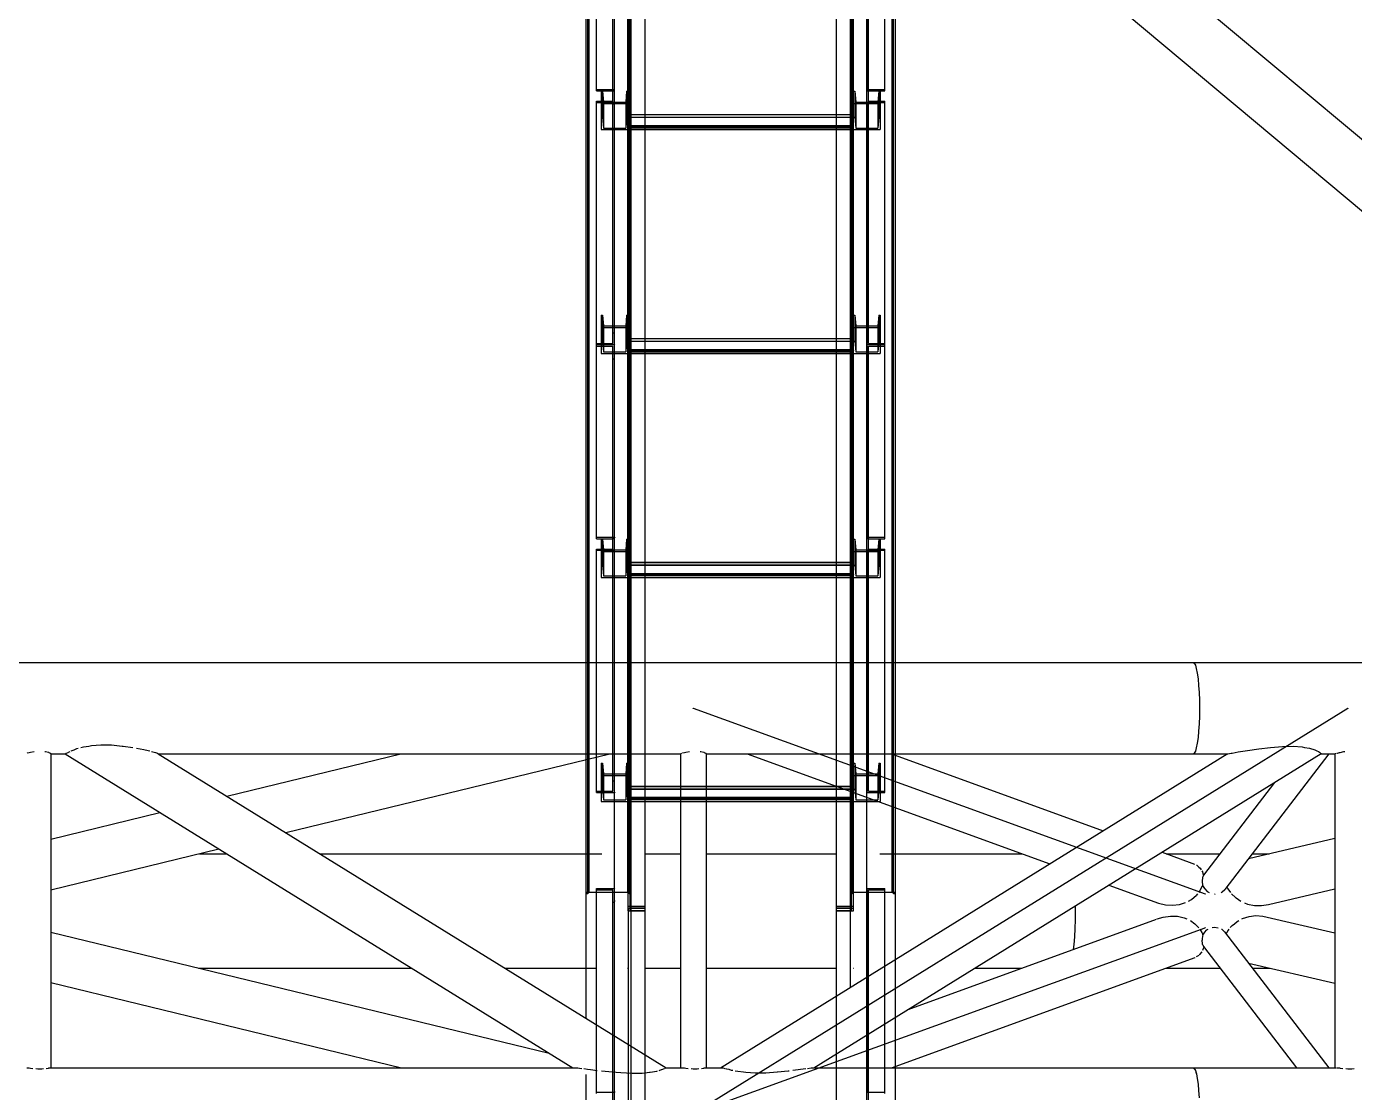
# Model space of a CAD drawing. Header units: millimetres. Extents: x 150209.93 to 150215.05, y 136675.65 to 136679.93.
# Drawn here: x 150213.7881 to 150213.906, y 136678.4347 to 136678.5295 of the extents above; entities that cross this region are included whole.
import ezdxf

# ---------------------------------------------------------------- set-up
doc = ezdxf.new("R2010")
doc.units = ezdxf.units.MM
doc.header["$LTSCALE"] = 0.25
for name, pattern in [('CENTER', [50.8, 31.75, -6.35, 6.35, -6.35]), ('XKITLINE00', [0]), ('XKITLINE02', [4, 2, -2]), ('XKITLINE03', [6, 3, -1, 1, -1])]:
    doc.linetypes.add(name, pattern=pattern)

# ---------------------------------------------------------------- blocks, each defined once
blk = doc.blocks.new('çatıı')
at = {"color": 1, "linetype": 'XKITLINE03'}
for p, q in [((24559, 14104.66), (24559, 15770.92)), ((24670.99, 14104.66), (24670.99, 15770.92)), ((24564.99, 15740.27), (24564.99, 14100.27)), ((24665, 14100.27), (24665, 15740.27)), ((24559, 14465.13), (24559, 14550.75)), ((24670.98, 14550.75), (24670.98, 14465.13)), ((24559, 14351.82), (24559, 14459.35)), ((24564.99, 14447.31), (24564.99, 14458.87)), ((24664.97, 14458.87), (24664.97, 14447.31)), ((24670.98, 14459.35), (24670.98, 14351.82)), ((24564.99, 14448.55), (24664.97, 14448.55)), ((24564.99, 14347.84), (24564.99, 14359.4)), ((24664.97, 14359.4), (24664.97, 14347.84)), ((24559, 14266.2), (24559, 14351.82)), ((24670.98, 14351.82), (24670.98, 14266.2)), ((24564.99, 14349.08), (24664.97, 14349.08)), ((24559, 14152.89), (24559, 14260.42)), ((24564.99, 14248.38), (24564.99, 14259.94)), ((24664.97, 14259.94), (24664.97, 14248.38)), ((24670.98, 14260.42), (24670.98, 14152.89)), ((24564.99, 14249.62), (24664.97, 14249.62)), ((24564.99, 14148.91), (24564.99, 14160.47)), ((24664.97, 14160.47), (24664.97, 14148.91)), ((24564.99, 14150.15), (24664.97, 14150.15)), ((24559, 12460.22), (24559, 14136.58)), ((24670.99, 12460.22), (24670.99, 14136.58)), ((24559, 14019.79), (24559, 14110.24)), ((24670.98, 14110.24), (24670.98, 14019.79)), ((24564.99, 14100.27), (24565, 12460.27)), ((24665, 12460.27), (24665, 14100.27))]:
    blk.add_line(p, q, dxfattribs=at)
at = {"color": 116, "linetype": 'XKITLINE02', "true_color": 0x136734}
for p, q in [((24547.15, 14108.01), (24547.15, 15752.41)), ((24547.68, 14108.55), (24547.68, 15753.25)), ((24564.91, 14108.55), (24564.92, 15753.25)), ((24565.45, 14108.01), (24565.45, 15752.41)), ((24664.54, 14108.01), (24664.54, 15752.41)), ((24665.07, 14108.55), (24665.07, 15753.25)), ((24682.31, 14108.55), (24682.31, 15753.25)), ((24682.84, 14108.01), (24682.84, 15752.41)), ((24564.99, 14100.27), (24564.99, 15742.34)), ((24565.85, 14100.42), (24565.85, 15742.2)), ((24657.5, 14102.25), (24657.5, 15742.25)), ((24664.15, 14100.42), (24664.15, 15742.2)), ((24665, 14100.27), (24665, 15742.34)), ((24663.69, 14153.32), (24663.69, 15706.31)), ((24546.3, 14167.42), (24546.3, 15692.58)), ((24572.5, 14102.34), (24572.5, 15676.38)), ((24564.99, 15669.24), (24564.99, 14100.27)), ((24565.85, 15668.71), (24565.85, 14100.42)), ((24551, 14464.5), (24551, 14550.75)), ((24558.2, 14458.78), (24558.2, 14550.12)), ((24559, 14458.78), (24559, 14550.75)), ((24670.98, 14458.78), (24670.98, 14550.75)), ((24671.78, 14458.78), (24671.78, 14550.12)), ((24678.98, 14464.5), (24678.98, 14550.75)), ((24551, 14465.13), (24559, 14465.13)), ((24551, 14464.5), (24558.2, 14464.5)), ((24552.99, 14464.34), (24552.99, 14452.78)), ((24552.99, 14464.34), (24553.67, 14464.34)), ((24552.99, 14464.34), (24552.99, 14458.87)), ((24553.67, 14464.34), (24553.67, 14452.78)), ((24553.67, 14464.34), (24554.06, 14459.57)), ((24558.2, 14352.34), (24558.2, 14464.56)), ((24558.2, 14464.56), (24559, 14464.56)), ((24559, 14351.82), (24559, 14464.56)), ((24564.31, 14464.34), (24563.93, 14459.57)), ((24564.31, 14464.34), (24564.31, 14452.78)), ((24564.31, 14464.34), (24564.99, 14464.34)), ((24564.99, 14464.34), (24564.99, 14452.78)), ((24564.99, 14464.34), (24564.99, 14458.87)), ((24664.97, 14464.34), (24664.97, 14458.87)), ((24664.97, 14464.34), (24665.65, 14464.34)), ((24664.97, 14464.34), (24664.97, 14452.78)), ((24665.65, 14464.34), (24666.04, 14459.57)), ((24665.65, 14464.34), (24665.65, 14452.78)), ((24670.98, 14465.13), (24678.98, 14465.13)), ((24670.98, 14351.82), (24670.98, 14464.56)), ((24670.98, 14464.56), (24671.78, 14464.56)), ((24671.78, 14352.34), (24671.78, 14464.56)), ((24671.78, 14464.5), (24678.98, 14464.5)), ((24676.29, 14464.34), (24675.91, 14459.57)), ((24676.29, 14464.34), (24676.97, 14464.34)), ((24676.29, 14464.34), (24676.29, 14452.78)), ((24676.97, 14464.34), (24676.97, 14458.87)), ((24676.97, 14464.34), (24676.97, 14452.78)), ((24551, 14351.82), (24551, 14459.87)), ((24551, 14459.87), (24558.2, 14459.87)), ((24551, 14459.35), (24559, 14459.35)), ((24552.99, 14458.87), (24552.99, 14447.31)), ((24552.99, 14458.87), (24564.99, 14458.87)), ((24554.06, 14459.57), (24554.06, 14448.01)), ((24554.06, 14459.57), (24563.93, 14459.57)), ((24558.2, 14458.78), (24559, 14458.78)), ((24563.93, 14459.57), (24563.93, 14448.01)), ((24564.99, 14458.87), (24564.99, 14447.31)), ((24664.97, 14458.87), (24676.97, 14458.87)), ((24664.97, 14458.87), (24664.97, 14447.31)), ((24666.04, 14459.57), (24675.91, 14459.57)), ((24666.04, 14459.57), (24666.04, 14448.01)), ((24670.98, 14459.35), (24678.98, 14459.35)), ((24670.98, 14458.78), (24671.78, 14458.78)), ((24671.78, 14459.87), (24678.98, 14459.87)), ((24675.91, 14459.57), (24675.91, 14448.01)), ((24676.97, 14458.87), (24676.97, 14447.31)), ((24678.98, 14351.82), (24678.98, 14459.87)), ((24552.99, 14452.78), (24553.67, 14452.78)), ((24552.99, 14452.78), (24552.99, 14447.31)), ((24553.67, 14452.78), (24554.06, 14448.01)), ((24564.31, 14452.78), (24563.93, 14448.01)), ((24564.31, 14452.78), (24564.99, 14452.78)), ((24564.99, 14447.31), (24564.99, 14454.02)), ((24564.99, 14454.02), (24572.5, 14454.02)), ((24564.99, 14453.95), (24664.97, 14453.95)), ((24564.99, 14452.85), (24664.97, 14452.85)), ((24564.99, 14452.78), (24564.99, 14447.31)), ((24564.99, 14452.78), (24664.97, 14452.78)), ((24657.5, 14454.02), (24664.97, 14454.02)), ((24664.97, 14447.31), (24664.97, 14454.02)), ((24664.97, 14452.78), (24664.97, 14447.31)), ((24664.97, 14452.78), (24665.65, 14452.78)), ((24665.65, 14452.78), (24666.04, 14448.01)), ((24676.29, 14452.78), (24675.91, 14448.01)), ((24676.29, 14452.78), (24676.97, 14452.78)), ((24676.97, 14452.78), (24676.97, 14447.31)), ((24552.99, 14447.31), (24564.99, 14447.31)), ((24554.06, 14448.01), (24563.93, 14448.01)), ((24564.99, 14449.14), (24664.97, 14449.14)), ((24564.99, 14448.55), (24572.5, 14448.55)), ((24564.99, 14448.12), (24664.97, 14448.12)), ((24564.99, 14447.31), (24572.5, 14447.31)), ((24657.5, 14448.55), (24664.97, 14448.55)), ((24657.5, 14447.31), (24664.97, 14447.31)), ((24664.97, 14447.31), (24676.97, 14447.31)), ((24666.04, 14448.01), (24675.91, 14448.01)), ((24552.99, 14364.87), (24552.99, 14353.32)), ((24552.99, 14364.87), (24553.67, 14364.87)), ((24552.99, 14364.87), (24552.99, 14359.4)), ((24553.67, 14364.87), (24553.67, 14353.32)), ((24553.67, 14364.87), (24554.06, 14360.1)), ((24564.31, 14364.87), (24563.93, 14360.1)), ((24564.31, 14364.87), (24564.31, 14353.32)), ((24564.31, 14364.87), (24564.99, 14364.87)), ((24564.99, 14364.87), (24564.99, 14353.32)), ((24564.99, 14364.87), (24564.99, 14359.4)), ((24664.97, 14364.87), (24664.97, 14359.4)), ((24664.97, 14364.87), (24665.65, 14364.87)), ((24664.97, 14364.87), (24664.97, 14353.32)), ((24665.65, 14364.87), (24666.04, 14360.1)), ((24665.65, 14364.87), (24665.65, 14353.32)), ((24676.29, 14364.87), (24675.91, 14360.1)), ((24676.29, 14364.87), (24676.97, 14364.87)), ((24676.29, 14364.87), (24676.29, 14353.32)), ((24676.97, 14364.87), (24676.97, 14359.4)), ((24676.97, 14364.87), (24676.97, 14353.32)), ((24552.99, 14359.4), (24552.99, 14347.84)), ((24552.99, 14359.4), (24564.99, 14359.4)), ((24554.06, 14360.1), (24554.06, 14348.54)), ((24554.06, 14360.1), (24563.93, 14360.1)), ((24558.2, 14357.02), (24559, 14357.02)), ((24563.93, 14360.1), (24563.93, 14348.54)), ((24564.99, 14359.4), (24564.99, 14347.84)), ((24664.97, 14359.4), (24676.97, 14359.4)), ((24664.97, 14359.4), (24664.97, 14347.84)), ((24666.04, 14360.1), (24675.91, 14360.1)), ((24666.04, 14360.1), (24666.04, 14348.54)), ((24670.98, 14357.02), (24671.78, 14357.02)), ((24675.91, 14360.1), (24675.91, 14348.54)), ((24676.97, 14359.4), (24676.97, 14347.84)), ((24551, 14352.34), (24558.2, 14352.34)), ((24551, 14265.57), (24551, 14351.82)), ((24551, 14351.82), (24559, 14351.82)), ((24551, 14351.82), (24559, 14351.82)), ((24551, 14351.18), (24558.2, 14351.18)), ((24552.99, 14353.32), (24553.67, 14353.32)), ((24552.99, 14353.32), (24552.99, 14347.84)), ((24553.67, 14353.32), (24554.06, 14348.54)), ((24558.2, 14259.84), (24558.2, 14351.18)), ((24559, 14259.84), (24559, 14351.82)), ((24564.31, 14353.32), (24563.93, 14348.54)), ((24564.31, 14353.32), (24564.99, 14353.32)), ((24564.99, 14347.84), (24564.99, 14354.55)), ((24564.99, 14354.55), (24572.5, 14354.55)), ((24564.99, 14354.48), (24664.97, 14354.48)), ((24564.99, 14353.39), (24664.97, 14353.39)), ((24564.99, 14353.32), (24564.99, 14347.84)), ((24564.99, 14353.32), (24664.97, 14353.32)), ((24657.5, 14354.55), (24664.97, 14354.55)), ((24664.97, 14347.84), (24664.97, 14354.55)), ((24664.97, 14353.32), (24664.97, 14347.84)), ((24664.97, 14353.32), (24665.65, 14353.32)), ((24665.65, 14353.32), (24666.04, 14348.54)), ((24670.98, 14259.84), (24670.98, 14351.82)), ((24670.98, 14351.82), (24678.98, 14351.82)), ((24670.98, 14351.82), (24678.98, 14351.82)), ((24671.78, 14352.34), (24678.98, 14352.34)), ((24671.78, 14259.84), (24671.78, 14351.18)), ((24671.78, 14351.18), (24678.98, 14351.18)), ((24676.29, 14353.32), (24675.91, 14348.54)), ((24676.29, 14353.32), (24676.97, 14353.32)), ((24676.97, 14353.32), (24676.97, 14347.84)), ((24678.98, 14265.57), (24678.98, 14351.82)), ((24552.99, 14347.84), (24564.99, 14347.84)), ((24554.06, 14348.54), (24563.93, 14348.54)), ((24558.2, 14345.46), (24559, 14345.46)), ((24564.99, 14349.67), (24664.97, 14349.67)), ((24564.99, 14349.08), (24572.5, 14349.08)), ((24564.99, 14348.65), (24664.97, 14348.65)), ((24564.99, 14347.84), (24572.5, 14347.84)), ((24657.5, 14349.08), (24664.97, 14349.08)), ((24657.5, 14347.84), (24664.97, 14347.84)), ((24664.97, 14347.84), (24676.97, 14347.84)), ((24666.04, 14348.54), (24675.91, 14348.54)), ((24670.98, 14345.46), (24671.78, 14345.46)), ((24551, 14266.2), (24559, 14266.2)), ((24551, 14265.57), (24558.2, 14265.57)), ((24552.99, 14265.41), (24552.99, 14253.85)), ((24552.99, 14265.41), (24553.67, 14265.41)), ((24552.99, 14265.41), (24552.99, 14259.94)), ((24553.67, 14265.41), (24553.67, 14253.85)), ((24553.67, 14265.41), (24554.06, 14260.63)), ((24558.2, 14153.41), (24558.2, 14265.63)), ((24558.2, 14265.63), (24559, 14265.63)), ((24559, 14152.89), (24559, 14265.63)), ((24564.31, 14265.41), (24563.93, 14260.63)), ((24564.31, 14265.41), (24564.31, 14253.85)), ((24564.31, 14265.41), (24564.99, 14265.41)), ((24564.99, 14265.41), (24564.99, 14253.85)), ((24564.99, 14265.41), (24564.99, 14259.94)), ((24664.97, 14265.41), (24664.97, 14259.94)), ((24664.97, 14265.41), (24665.65, 14265.41)), ((24664.97, 14265.41), (24664.97, 14253.85)), ((24665.65, 14265.41), (24666.04, 14260.63)), ((24665.65, 14265.41), (24665.65, 14253.85)), ((24670.98, 14266.2), (24678.98, 14266.2)), ((24670.98, 14186.75), (24670.98, 14265.63)), ((24670.98, 14265.63), (24671.78, 14265.63)), ((24671.78, 14208.24), (24671.78, 14265.63)), ((24671.78, 14265.57), (24678.98, 14265.57)), ((24676.29, 14265.41), (24675.91, 14260.63)), ((24676.29, 14265.41), (24676.97, 14265.41)), ((24676.29, 14265.41), (24676.29, 14253.85)), ((24676.97, 14265.41), (24676.97, 14259.94)), ((24676.97, 14265.41), (24676.97, 14253.85)), ((24551, 14152.89), (24551, 14260.94)), ((24551, 14260.94), (24558.2, 14260.94)), ((24551, 14260.42), (24559, 14260.42)), ((24552.99, 14259.94), (24552.99, 14248.38)), ((24552.99, 14259.94), (24564.99, 14259.94)), ((24554.06, 14260.63), (24554.06, 14249.08)), ((24554.06, 14260.63), (24563.93, 14260.63)), ((24558.2, 14259.84), (24559, 14259.84)), ((24563.93, 14260.63), (24563.93, 14249.08)), ((24564.99, 14259.94), (24564.99, 14248.38)), ((24664.97, 14259.94), (24676.97, 14259.94)), ((24664.97, 14259.94), (24664.97, 14248.38)), ((24666.04, 14260.63), (24675.91, 14260.63)), ((24666.04, 14260.63), (24666.04, 14249.08)), ((24670.98, 14260.42), (24678.98, 14260.42)), ((24670.98, 14259.84), (24671.78, 14259.84)), ((24671.78, 14260.94), (24678.98, 14260.94)), ((24675.91, 14260.63), (24675.91, 14249.08)), ((24676.97, 14259.94), (24676.97, 14248.38)), ((24678.98, 14208.24), (24678.98, 14260.94)), ((24552.99, 14253.85), (24553.67, 14253.85)), ((24552.99, 14253.85), (24552.99, 14248.38)), ((24553.67, 14253.85), (24554.06, 14249.08)), ((24564.31, 14253.85), (24563.93, 14249.08)), ((24564.31, 14253.85), (24564.99, 14253.85)), ((24564.99, 14248.38), (24564.99, 14255.09)), ((24564.99, 14255.09), (24572.5, 14255.09)), ((24564.99, 14255.02), (24664.97, 14255.02)), ((24564.99, 14253.92), (24664.97, 14253.92)), ((24564.99, 14253.85), (24564.99, 14248.38)), ((24564.99, 14253.85), (24664.97, 14253.85)), ((24657.5, 14255.09), (24664.97, 14255.09)), ((24664.97, 14248.38), (24664.97, 14255.09)), ((24664.97, 14253.85), (24664.97, 14248.38)), ((24664.97, 14253.85), (24665.65, 14253.85)), ((24665.65, 14253.85), (24666.04, 14249.08)), ((24676.29, 14253.85), (24675.91, 14249.08)), ((24676.29, 14253.85), (24676.97, 14253.85)), ((24676.97, 14253.85), (24676.97, 14248.38)), ((24552.99, 14248.38), (24564.99, 14248.38)), ((24554.06, 14249.08), (24563.93, 14249.08)), ((24564.99, 14250.2), (24664.97, 14250.2)), ((24564.99, 14249.62), (24572.5, 14249.62)), ((24564.99, 14249.18), (24664.97, 14249.18)), ((24564.99, 14248.38), (24572.5, 14248.38)), ((24657.5, 14249.62), (24664.97, 14249.62)), ((24657.5, 14248.38), (24664.97, 14248.38)), ((24664.97, 14248.38), (24676.97, 14248.38)), ((24666.04, 14249.08), (24675.91, 14249.08)), ((24546.3, 14167.42), (24546.3, 14210.57)), ((24566.3, 14169.97), (24566.3, 14210.57)), ((24572.5, 14169.97), (24572.5, 14210.57)), ((24657.5, 14155.57), (24657.5, 14210.57)), ((24663.69, 14153.32), (24663.69, 14210.57)), ((24683.69, 14169.97), (24683.69, 14210.57)), ((24670.98, 14152.89), (24670.98, 14208.24)), ((24671.78, 14153.41), (24671.78, 14208.24)), ((24678.98, 14152.89), (24678.98, 14208.24)), ((24683.69, 14146.06), (24683.69, 14169.33)), ((24552.99, 14165.94), (24552.99, 14154.38)), ((24552.99, 14165.94), (24553.67, 14165.94)), ((24552.99, 14165.94), (24552.99, 14160.47)), ((24553.67, 14165.94), (24553.67, 14154.38)), ((24553.67, 14165.94), (24554.06, 14161.17)), ((24564.31, 14165.94), (24563.93, 14161.17)), ((24564.31, 14165.94), (24564.31, 14154.38)), ((24564.31, 14165.94), (24564.99, 14165.94)), ((24564.99, 14154.38), (24564.99, 14165.94)), ((24564.99, 14165.94), (24564.99, 14160.47)), ((24664.97, 14165.94), (24664.97, 14154.38)), ((24664.97, 14165.94), (24664.97, 14160.47)), ((24664.97, 14165.94), (24665.65, 14165.94)), ((24665.65, 14165.94), (24665.65, 14154.38)), ((24665.65, 14165.94), (24666.04, 14161.17)), ((24676.29, 14165.94), (24675.91, 14161.17)), ((24676.29, 14165.94), (24676.29, 14154.38)), ((24676.29, 14165.94), (24676.97, 14165.94)), ((24676.97, 14165.94), (24676.97, 14154.38)), ((24676.97, 14165.94), (24676.97, 14160.47)), ((24552.99, 14160.47), (24552.99, 14148.91)), ((24552.99, 14160.47), (24564.99, 14160.47)), ((24554.06, 14161.17), (24554.06, 14149.61)), ((24554.06, 14161.17), (24563.93, 14161.17)), ((24558.2, 14158.09), (24559, 14158.09)), ((24563.93, 14161.17), (24563.93, 14149.61)), ((24564.99, 14148.91), (24564.99, 14160.47)), ((24664.97, 14148.91), (24664.97, 14160.47)), ((24664.97, 14160.47), (24676.97, 14160.47)), ((24666.04, 14161.17), (24675.91, 14161.17)), ((24666.04, 14161.17), (24666.04, 14149.61)), ((24670.98, 14158.09), (24671.78, 14158.09)), ((24675.91, 14161.17), (24675.91, 14149.61)), ((24676.97, 14160.47), (24676.97, 14148.91)), ((24551, 14153.41), (24558.2, 14153.41)), ((24551, 14152.89), (24559, 14152.89)), ((24552.99, 14154.38), (24553.67, 14154.38)), ((24552.99, 14154.38), (24552.99, 14148.91)), ((24553.67, 14154.38), (24554.06, 14149.61)), ((24564.31, 14154.38), (24563.93, 14149.61)), ((24564.31, 14154.38), (24564.99, 14154.38)), ((24564.99, 14148.91), (24564.99, 14155.62)), ((24564.99, 14155.62), (24572.5, 14155.62)), ((24564.99, 14155.55), (24664.97, 14155.55)), ((24564.99, 14154.45), (24664.97, 14154.45)), ((24564.99, 14154.38), (24564.99, 14148.91)), ((24564.99, 14154.38), (24664.97, 14154.38)), ((24564.99, 14150.74), (24664.97, 14150.74)), ((24588.25, 14155.62), (24599.65, 14155.62)), ((24657.34, 14155.62), (24664.97, 14155.62)), ((24664.97, 14148.91), (24664.97, 14155.62)), ((24664.97, 14154.38), (24664.97, 14148.91)), ((24664.97, 14154.38), (24665.65, 14154.38)), ((24665.65, 14154.38), (24666.04, 14149.61)), ((24670.98, 14152.89), (24678.98, 14152.89)), ((24671.78, 14153.41), (24678.98, 14153.41)), ((24676.29, 14154.38), (24675.91, 14149.61)), ((24676.29, 14154.38), (24676.97, 14154.38)), ((24676.97, 14154.38), (24676.97, 14148.91)), ((24552.99, 14148.91), (24564.99, 14148.91)), ((24554.06, 14149.61), (24563.93, 14149.61)), ((24564.99, 14150.15), (24572.5, 14150.15)), ((24564.99, 14149.72), (24664.97, 14149.72)), ((24564.99, 14148.91), (24572.5, 14148.91)), ((24588.25, 14150.15), (24599.65, 14150.15)), ((24588.25, 14148.91), (24599.65, 14148.91)), ((24657.5, 14150.15), (24664.97, 14150.15)), ((24657.5, 14148.91), (24664.97, 14148.91)), ((24664.97, 14148.91), (24676.97, 14148.91)), ((24666.04, 14149.61), (24675.91, 14149.61)), ((24551, 14019.18), (24551, 14110.24)), ((24551, 14110.24), (24559, 14110.24)), ((24551, 14109.62), (24558.2, 14109.62)), ((24558.2, 14013.65), (24558.2, 14109.62)), ((24559, 14013.65), (24559, 14110.24)), ((24670.98, 14013.65), (24670.98, 14110.24)), ((24670.98, 14110.24), (24678.98, 14110.24)), ((24671.78, 14017.22), (24671.78, 14109.62)), ((24671.78, 14109.62), (24678.98, 14109.62)), ((24678.98, 14108.62), (24678.98, 14110.24)), ((24546.3, 14108.01), (24546.3, 14108.62)), ((24546.3, 14108.01), (24547.15, 14108.01)), ((24546.3, 14108.01), (24547.15, 14108.01)), ((24547.68, 14108.55), (24547.15, 14108.01)), ((24547.68, 14108.55), (24547.15, 14108.01)), ((24547.15, 12464.01), (24547.15, 14108.01)), ((24547.68, 12464.27), (24547.68, 14108.55)), ((24547.68, 14108.55), (24564.92, 14108.55)), ((24547.68, 14108.55), (24564.91, 14108.55)), ((24558.2, 14104.09), (24559, 14104.09)), ((24564.91, 12464.27), (24564.92, 14108.55)), ((24564.91, 14108.55), (24565.45, 14108.01)), ((24564.92, 14108.55), (24565.45, 14108.01)), ((24565.45, 12464.01), (24565.45, 14108.01)), ((24565.45, 14108.01), (24566.3, 14108.01)), ((24565.45, 14108.01), (24566.3, 14108.01)), ((24566.3, 14108.01), (24566.3, 14108.62)), ((24663.69, 14108.01), (24663.69, 14108.62)), ((24663.69, 14108.01), (24664.54, 14108.01)), ((24663.69, 14108.01), (24664.54, 14108.01)), ((24665.07, 14108.55), (24664.54, 14108.01)), ((24665.07, 14108.55), (24664.54, 14108.01)), ((24664.54, 12464.01), (24664.54, 14108.01)), ((24665.07, 12464.27), (24665.07, 14108.55)), ((24665.07, 14108.55), (24682.31, 14108.55)), ((24665.07, 14108.55), (24682.31, 14108.55)), ((24670.98, 14104.09), (24671.78, 14104.09)), ((24678.98, 14019.18), (24678.98, 14108.62)), ((24682.31, 12464.27), (24682.31, 14108.55)), ((24682.31, 14108.55), (24682.84, 14108.01)), ((24682.31, 14108.55), (24682.84, 14108.01)), ((24682.84, 12464.01), (24682.84, 14108.01)), ((24682.84, 14108.01), (24683.69, 14108.01)), ((24682.84, 14108.01), (24683.69, 14108.01)), ((24683.69, 14108.01), (24683.69, 14108.62)), ((24564.99, 14102.34), (24566.3, 14102.34)), ((24564.99, 14101.46), (24566.3, 14101.46)), ((24564.99, 14101.46), (24564.99, 14100.27)), ((24565, 12460.27), (24564.99, 14101.46)), ((24564.99, 14100.27), (24572.5, 14100.27)), ((24564.99, 14100.27), (24572.5, 14100.27)), ((24565.85, 14102.2), (24566.3, 14102.2)), ((24565.85, 14101.37), (24572.5, 14101.41)), ((24565.85, 14101.37), (24565.85, 14100.36)), ((24565.85, 12460.36), (24565.85, 14101.37)), ((24565.85, 14100.42), (24572.5, 14100.36)), ((24565.85, 14100.36), (24572.5, 14100.32)), ((24572.5, 14102.25), (24572.5, 14102.34)), ((24572.5, 14101.46), (24572.5, 14101.41)), ((24572.5, 14100.27), (24572.5, 14101.46)), ((24572.5, 14100.32), (24572.5, 14100.27)), ((24657.5, 14102.25), (24657.5, 14102.34)), ((24657.5, 14100.27), (24657.5, 14101.46)), ((24657.5, 12461.41), (24657.5, 14101.41)), ((24657.5, 14101.41), (24664.15, 14101.37)), ((24657.5, 14100.36), (24664.15, 14100.42)), ((24657.5, 14100.32), (24664.15, 14100.36)), ((24657.5, 14100.36), (24657.5, 14100.27)), ((24657.5, 14100.27), (24665, 14100.27)), ((24657.5, 14100.27), (24665, 14100.27)), ((24663.69, 14102.34), (24665, 14102.34)), ((24663.69, 14102.2), (24664.15, 14102.2)), ((24663.69, 14101.46), (24665, 14101.46)), ((24664.15, 12460.36), (24664.15, 14101.37)), ((24665, 12460.27), (24665, 14101.46)), ((24683.69, 14031.23), (24683.69, 14078.7)), ((24657.5, 13989.97), (24657.5, 14062.48)), ((24663.69, 12512.75), (24663.69, 14066.32)), ((24546.3, 12527.64), (24546.3, 14052.58)), ((24566.3, 13989.97), (24566.3, 14040.21)), ((24572.5, 12461.41), (24572.5, 14036.38)), ((24572.5, 13989.97), (24572.5, 14036.38)), ((24671.78, 14013.65), (24671.78, 14026.83)), ((24683.69, 13989.97), (24683.69, 14030.57)), ((24551, 14019.79), (24559, 14019.79)), ((24670.98, 14019.79), (24678.98, 14019.79))]:
    blk.add_line(p, q, dxfattribs=at)
at = {"color": 8, "linetype": 'CENTER'}
for p, q in [((23430, 15650.27), (25173.61, 14190.28)), ((24593.95, 14190.27), (24821.2, 14107.77)), ((24593.95, 14010.27), (24884.52, 14190.27)), ((24593.95, 14010.27), (24821.2, 14092.77))]:
    blk.add_line(p, q, dxfattribs=at)
at = {"color": 8, "linetype": 'XKITLINE00'}
for p, q in [((24320.78, 14920.27), (25161.77, 14216.08)), ((24301.8, 14904.39), (25130.39, 14210.57)), ((23551.03, 14210.57), (24815.89, 14210.57)), ((24815.89, 14210.57), (24816.38, 14210.27)), ((24815.89, 14210.57), (25132.76, 14210.57)), ((24815.89, 14210.57), (24816.38, 14210.27)), ((24816.38, 14210.27), (24816.85, 14209.35)), ((24816.38, 14210.27), (24816.85, 14209.35)), ((24816.85, 14209.35), (24817.29, 14207.86)), ((24816.85, 14209.35), (24817.29, 14207.86)), ((24817.29, 14207.86), (24817.69, 14205.83)), ((24817.69, 14205.83), (24818.04, 14203.32)), ((24818.04, 14203.32), (24818.32, 14200.42)), ((24818.32, 14200.42), (24818.52, 14197.22)), ((24818.52, 14197.22), (24818.65, 14193.8)), ((24818.65, 14193.8), (24818.69, 14190.27)), ((24818.65, 14186.75), (24818.52, 14183.33)), ((24818.69, 14190.27), (24818.65, 14186.75)), ((24818.32, 14180.12), (24818.04, 14177.23)), ((24818.52, 14183.33), (24818.32, 14180.12)), ((24817.69, 14174.72), (24817.29, 14172.69)), ((24818.04, 14177.23), (24817.69, 14174.72)), ((24298.14, 14170.35), (24298.35, 14170.42)), ((24298.35, 14170.42), (24299.1, 14170.56)), ((24299.1, 14170.56), (24299.61, 14170.76)), ((24299.61, 14170.76), (24301.2, 14171.11)), ((24301.2, 14171.11), (24301.21, 14171.11)), ((24306.03, 14171.11), (24306.31, 14171.07)), ((24306.31, 14171.07), (24307.57, 14170.7)), ((24307.57, 14170.7), (24307.8, 14170.56)), ((24307.8, 14170.56), (24308.38, 14170.39)), ((24308.38, 14170.39), (24308.42, 14170.35)), ((24308.52, 14170.25), (24308.66, 14170.11)), ((24308.66, 14170.11), (24308.66, 14030.57)), ((24308.66, 14169.97), (24315.03, 14169.97)), ((24315.01, 14169.99), (24315.03, 14170)), ((24315.01, 14169.99), (24315.24, 14169.98)), ((24315.01, 14169.99), (24540.39, 14030.57)), ((24315.41, 14170.25), (24315.24, 14169.98)), ((24315.66, 14170.35), (24316.35, 14170.56)), ((24316.51, 14170.79), (24316.35, 14170.56)), ((24316.51, 14170.79), (24317.22, 14171.11)), ((24317.66, 14171.31), (24318.12, 14171.52)), ((24318.12, 14171.52), (24318.97, 14171.73)), ((24318.97, 14171.73), (24320.27, 14172.39)), ((24320.27, 14172.39), (24320.88, 14172.55)), ((24322.01, 14172.85), (24323.17, 14173.15)), ((24323.17, 14173.15), (24325.48, 14173.47)), ((24325.48, 14173.47), (24326.73, 14173.74)), ((24326.73, 14173.74), (24330.88, 14174.06)), ((24330.88, 14174.06), (24335.63, 14173.95)), ((24335.63, 14173.95), (24340.27, 14173.47)), ((24340.27, 14173.47), (24340.72, 14173.44)), ((24340.72, 14173.44), (24345.1, 14172.85)), ((24346.72, 14172.55), (24349.93, 14171.91)), ((24349.93, 14171.91), (24350.57, 14171.73)), ((24350.57, 14171.73), (24352.57, 14171.31)), ((24353.44, 14171.11), (24355.17, 14170.56)), ((24355.17, 14170.56), (24355.57, 14170.47)), ((24355.57, 14170.47), (24355.82, 14170.35)), ((24356.01, 14170.25), (24356.35, 14170.08)), ((24356.35, 14170.08), (24581.87, 14030.57)), ((24356.52, 14169.97), (24588.25, 14169.97)), ((24386.88, 14151.2), (24464.11, 14169.97)), ((24413.03, 14135.02), (24556.81, 14169.97)), ((24588.25, 14169.99), (24588.33, 14170)), ((24588.25, 14169.99), (24588.37, 14169.98)), ((24588.25, 14169.99), (24588.25, 14030.57)), ((24588.53, 14170.15), (24588.37, 14169.98)), ((24588.53, 14170.15), (24588.84, 14170.25)), ((24589.13, 14170.35), (24589.34, 14170.42)), ((24589.34, 14170.42), (24590.09, 14170.56)), ((24590.09, 14170.56), (24590.6, 14170.75)), ((24590.6, 14170.75), (24592.19, 14171.1)), ((24592.19, 14171.1), (24592.24, 14171.11)), ((24596.98, 14171.11), (24597.3, 14171.07)), ((24597.3, 14171.07), (24598.56, 14170.7)), ((24598.56, 14170.7), (24598.79, 14170.56)), ((24598.79, 14170.56), (24599.37, 14170.39)), ((24599.37, 14170.39), (24599.4, 14170.35)), ((24599.5, 14170.25), (24599.65, 14170.11)), ((24599.65, 14170.11), (24599.65, 14030.57)), ((24599.65, 14169.97), (24815.89, 14169.97)), ((24605.99, 14030.57), (24831.02, 14169.97)), ((24617.8, 14169.97), (24752.24, 14121.17)), ((24647.44, 14030.57), (24872.7, 14170.12)), ((24681.93, 14169.97), (24775.93, 14135.85)), ((24815.89, 14169.97), (24816.38, 14170.28)), ((24815.89, 14169.97), (24816.38, 14170.28)), ((24815.89, 14169.97), (24831.15, 14169.97)), ((24816.85, 14171.2), (24816.38, 14170.28)), ((24816.85, 14171.2), (24816.38, 14170.28)), ((24817.29, 14172.69), (24816.85, 14171.2)), ((24817.29, 14172.69), (24816.85, 14171.2)), ((24876.12, 14169.97), (24829.95, 14109.81)), ((24831.05, 14169.93), (24831.22, 14170.01)), ((24831.08, 14169.97), (24831.05, 14169.93)), ((24831.22, 14170.01), (24832.82, 14170.27)), ((24832.82, 14170.27), (24833.27, 14170.32)), ((24833.27, 14170.32), (24835.91, 14170.86)), ((24835.91, 14170.86), (24839.01, 14171.31)), ((24839.01, 14171.31), (24839.98, 14171.52)), ((24839.98, 14171.52), (24844.98, 14172.3)), ((24844.98, 14172.3), (24850.17, 14172.88)), ((24850.17, 14172.88), (24855.48, 14173.34)), ((24855.48, 14173.34), (24860.26, 14173.42)), ((24860.26, 14173.42), (24864.26, 14173.11)), ((24864.26, 14173.11), (24865.25, 14172.88)), ((24865.25, 14172.88), (24867.52, 14172.57)), ((24867.52, 14172.57), (24869.93, 14171.86)), ((24869.93, 14171.86), (24870.75, 14171.31)), ((24870.75, 14171.31), (24871.5, 14171.1)), ((24871.5, 14171.1), (24872.38, 14170.48)), ((24872.38, 14170.48), (24872.33, 14170.32)), ((24872.33, 14170.32), (24872.7, 14170.12)), ((24872.47, 14169.97), (24878.82, 14169.97)), ((24878.82, 14169.99), (24878.85, 14170)), ((24878.82, 14169.99), (24878.98, 14169.98)), ((24878.82, 14169.99), (24878.82, 14030.57)), ((24879.1, 14170.1), (24878.98, 14169.98)), ((24879.1, 14170.1), (24879.54, 14170.25)), ((24879.82, 14170.35), (24879.91, 14170.38)), ((24879.91, 14170.38), (24880.82, 14170.55)), ((24880.82, 14170.55), (24881.17, 14170.69)), ((24881.17, 14170.69), (24882.76, 14171.05)), ((24882.76, 14171.05), (24883.23, 14171.11)), ((24852.04, 14157.32), (24820.46, 14116.16)), ((24308.66, 14132.18), (24357.1, 14143.95)), ((24308.66, 14109.64), (24383.25, 14127.77)), ((24840.48, 14123.53), (24878.82, 14132.51)), ((24374.61, 14125.67), (24386.65, 14125.67)), ((24428.14, 14125.67), (24553.28, 14125.67)), ((24564.71, 14125.67), (24564.99, 14125.67)), ((24572.5, 14125.67), (24588.25, 14125.67)), ((24599.65, 14125.67), (24657.5, 14125.67)), ((24665, 14125.67), (24665.26, 14125.67)), ((24676.69, 14125.67), (24739.83, 14125.67)), ((24802.07, 14126.36), (24815.36, 14121.53)), ((24803.96, 14125.67), (24827.76, 14125.67)), ((24815.36, 14121.53), (24816.49, 14121.03)), ((24842.13, 14125.67), (24849.63, 14125.67)), ((24817.41, 14120.61), (24817.46, 14120.59)), ((24817.46, 14120.59), (24818.41, 14119.74)), ((24818.41, 14119.74), (24818.99, 14119.28)), ((24818.99, 14119.28), (24819.48, 14118.49)), ((24819.79, 14117.99), (24820.03, 14117.6)), ((24820.14, 14115.43), (24819.96, 14115.03)), ((24820.03, 14117.6), (24820.14, 14116.94)), ((24820.14, 14116.94), (24820.41, 14116.07)), ((24820.43, 14116.12), (24820.14, 14115.43)), ((24820.46, 14116.16), (24820.43, 14116.12)), ((24778.37, 14111.68), (24800.44, 14103.68)), ((24819.3, 14110.18), (24818.84, 14109.12)), ((24819.94, 14111.3), (24819.3, 14110.18)), ((24819.96, 14115.03), (24819.81, 14113.49)), ((24819.81, 14113.49), (24819.84, 14113.32)), ((24819.84, 14113.32), (24820, 14111.65)), ((24819.99, 14111.5), (24819.94, 14111.3)), ((24820, 14111.65), (24820.03, 14111.58)), ((24820.09, 14111.47), (24820.87, 14110.15)), ((24820.87, 14110.15), (24821.01, 14110.02)), ((24821.01, 14110.02), (24822.14, 14108.91)), ((24828.74, 14108.66), (24829.95, 14109.81)), ((24830.78, 14110.89), (24831.3, 14110)), ((24831.3, 14110), (24832.42, 14108.46)), ((24849.3, 14103.11), (24878.82, 14110.02)), ((24800.44, 14103.68), (24803.53, 14102.95)), ((24809.8, 14103.12), (24812.44, 14103.92)), ((24813.83, 14104.63), (24815.16, 14105.35)), ((24815.16, 14105.35), (24816.32, 14106.39)), ((24816.32, 14106.39), (24817.23, 14107.1)), ((24817.8, 14107.81), (24817.23, 14107.1)), ((24818.84, 14109.12), (24818.34, 14108.48)), ((24822.14, 14108.91), (24822.99, 14108.46)), ((24825.31, 14107.77), (24825.46, 14107.75)), ((24825.46, 14107.75), (24825.69, 14107.77)), ((24828.3, 14108.46), (24828.74, 14108.66)), ((24832.96, 14107.77), (24834.73, 14106.22)), ((24834.73, 14106.22), (24834.95, 14105.99)), ((24834.95, 14105.99), (24837.02, 14104.6)), ((24838.61, 14103.89), (24840.05, 14103.31)), ((24763.56, 14100.27), (24763.52, 14096.3)), ((24763.54, 14102.5), (24763.56, 14100.27)), ((24799.96, 14096.67), (24802.64, 14097.54)), ((24802.64, 14097.54), (24805.75, 14097.98)), ((24803.53, 14102.95), (24806.7, 14102.76)), ((24805.75, 14097.98), (24808.87, 14097.88)), ((24806.7, 14102.76), (24809.8, 14103.12)), ((24808.87, 14097.88), (24811.83, 14097.24)), ((24837.86, 14096.89), (24840.71, 14097.78)), ((24840.05, 14103.31), (24843.07, 14102.7)), ((24840.71, 14097.78), (24843.75, 14098.14)), ((24843.07, 14102.7), (24846.2, 14102.63)), ((24843.75, 14098.14), (24846.84, 14097.96)), ((24846.2, 14102.63), (24849.3, 14103.11)), ((24846.84, 14097.96), (24878.82, 14090.47)), ((24689.33, 14056.52), (24799.67, 14096.58)), ((24763.39, 14092.43), (24763.18, 14088.74)), ((24763.52, 14096.3), (24763.39, 14092.43)), ((24811.83, 14097.24), (24813.14, 14096.67)), ((24814.67, 14095.96), (24816.7, 14094.5)), ((24816.7, 14094.5), (24816.79, 14094.39)), ((24816.79, 14094.39), (24818.37, 14092.79)), ((24818.84, 14092.1), (24819.73, 14090.59)), ((24820.88, 14090.73), (24821.98, 14091.83)), ((24821.98, 14091.83), (24822.56, 14092.13)), ((24824.32, 14092.81), (24825.3, 14093)), ((24825.3, 14093), (24827.03, 14092.8)), ((24828.48, 14092.13), (24828.58, 14092.09)), ((24828.58, 14092.09), (24829.81, 14090.93)), ((24831.41, 14091.73), (24830.88, 14090.73)), ((24831.76, 14092.13), (24831.41, 14091.73)), ((24833.2, 14093.76), (24832.36, 14092.81)), ((24833.2, 14093.76), (24834.24, 14094.53)), ((24834.24, 14094.53), (24835.36, 14095.52)), ((24835.36, 14095.52), (24836.22, 14095.99)), ((24837.51, 14096.69), (24837.86, 14096.89)), ((24308.66, 14090.85), (24529.92, 14037.05)), ((24763.18, 14088.74), (24762.89, 14085.34)), ((24819.73, 14090.59), (24819.82, 14090.46)), ((24819.81, 14087.27), (24819.78, 14087.09)), ((24819.78, 14087.09), (24819.91, 14085.75)), ((24819.88, 14087.94), (24819.81, 14087.27)), ((24819.82, 14090.46), (24820.16, 14089.54)), ((24819.97, 14088.93), (24819.89, 14088.05)), ((24820.22, 14089.72), (24819.97, 14088.93)), ((24820.72, 14090.58), (24820.22, 14089.72)), ((24820.72, 14090.58), (24820.88, 14090.73)), ((24829.81, 14090.93), (24876.12, 14030.57)), ((24830.88, 14090.73), (24830.43, 14090.11)), ((24762.89, 14085.34), (24762.63, 14083.13)), ((24817.43, 14079.97), (24818.53, 14080.65)), ((24818.77, 14080.96), (24818.53, 14080.65)), ((24819.8, 14082.09), (24818.77, 14080.96)), ((24819.92, 14085.66), (24819.93, 14085.55)), ((24819.93, 14085.55), (24820.12, 14085.15)), ((24820.52, 14083.79), (24820.05, 14082.6)), ((24820.12, 14085.15), (24820.43, 14084.42)), ((24820.43, 14084.42), (24861.75, 14030.57)), ((24820.62, 14083.97), (24820.52, 14083.79)), ((24820.64, 14084.14), (24820.62, 14083.97)), ((24374.29, 14074.87), (24468.77, 14074.87)), ((24510.26, 14074.87), (24551, 14074.87)), ((24564.71, 14074.87), (24564.99, 14074.87)), ((24572.5, 14074.87), (24588.25, 14074.87)), ((24599.65, 14074.87), (24657.5, 14074.87)), ((24665, 14074.87), (24665.26, 14074.87)), ((24681.88, 14030.57), (24816.73, 14079.53)), ((24718.95, 14074.87), (24739.88, 14074.87)), ((24803.91, 14074.87), (24827.76, 14074.87)), ((24816.73, 14079.53), (24816.75, 14079.54)), ((24840.43, 14077.09), (24878.82, 14068.1)), ((24842.13, 14074.87), (24849.97, 14074.87)), ((24308.66, 14068.44), (24464.37, 14030.57)), ((24297.96, 14030.54), (24298.35, 14030.54)), ((24298.35, 14030.54), (24299.1, 14030.53)), ((24299.1, 14030.53), (24299.61, 14030.42)), ((24299.61, 14030.42), (24300.64, 14030.29)), ((24301.98, 14030.18), (24302.96, 14030.12)), ((24302.96, 14030.12), (24304.72, 14030.13)), ((24304.72, 14030.13), (24305.41, 14030.18)), ((24306.61, 14030.29), (24307.57, 14030.45)), ((24307.57, 14030.45), (24307.8, 14030.53)), ((24307.8, 14030.53), (24308.38, 14030.54)), ((24308.38, 14030.54), (24308.48, 14030.54)), ((24308.54, 14030.57), (24541.18, 14030.57)), ((24541.33, 14030.55), (24542.72, 14030.53)), ((24542.72, 14030.53), (24543.46, 14030.4)), ((24543.46, 14030.4), (24544.39, 14030.29)), ((24545.34, 14030.18), (24546.92, 14029.99)), ((24546.92, 14029.99), (24548.31, 14029.87)), ((24548.31, 14029.87), (24551.3, 14029.42)), ((24553.21, 14029.21), (24556.46, 14028.85)), ((24556.46, 14028.85), (24559.64, 14028.62)), ((24559.64, 14028.62), (24561.69, 14028.4)), ((24561.69, 14028.4), (24566.76, 14028.15)), ((24566.76, 14028.15), (24571.19, 14028.23)), ((24571.19, 14028.23), (24574.47, 14028.62)), ((24574.47, 14028.62), (24574.79, 14028.64)), ((24574.79, 14028.64), (24577.77, 14029.11)), ((24577.77, 14029.11), (24578.09, 14029.21)), ((24578.76, 14029.42), (24579.76, 14029.74)), ((24579.76, 14029.74), (24579.91, 14029.87)), ((24579.91, 14029.87), (24581.13, 14030.18)), ((24581.29, 14030.29), (24581.55, 14030.53)), ((24581.55, 14030.53), (24581.8, 14030.53)), ((24581.8, 14030.53), (24581.85, 14030.54)), ((24581.82, 14030.57), (24588.78, 14030.57)), ((24588.94, 14030.54), (24589.34, 14030.54)), ((24589.34, 14030.54), (24590.09, 14030.53)), ((24590.09, 14030.53), (24590.6, 14030.41)), ((24590.6, 14030.41), (24591.62, 14030.29)), ((24592.93, 14030.18), (24593.95, 14030.12)), ((24593.95, 14030.12), (24595.71, 14030.13)), ((24595.71, 14030.13), (24596.43, 14030.18)), ((24597.61, 14030.29), (24598.56, 14030.44)), ((24598.56, 14030.44), (24598.79, 14030.53)), ((24598.79, 14030.53), (24599.37, 14030.54)), ((24599.37, 14030.54), (24599.47, 14030.54)), ((24599.53, 14030.57), (24606.25, 14030.57)), ((24606.36, 14030.55), (24607.05, 14030.55)), ((24607.05, 14030.55), (24607.15, 14030.48)), ((24607.15, 14030.48), (24607.87, 14030.29)), ((24608.3, 14030.19), (24608.68, 14030.09)), ((24608.68, 14030.09), (24609.75, 14029.95)), ((24609.75, 14029.95), (24610.82, 14029.56)), ((24610.82, 14029.56), (24611.47, 14029.44)), ((24612.57, 14029.22), (24613.67, 14029.01)), ((24613.67, 14029.01), (24616.27, 14028.75)), ((24616.27, 14028.75), (24617.22, 14028.58)), ((24617.22, 14028.58), (24621.34, 14028.3)), ((24621.34, 14028.3), (24626.08, 14028.35)), ((24626.08, 14028.35), (24631.2, 14028.73)), ((24631.2, 14028.73), (24631.34, 14028.75)), ((24631.34, 14028.75), (24636.03, 14029.17)), ((24636.03, 14029.17), (24636.47, 14029.22)), ((24638.07, 14029.44), (24640.54, 14029.76)), ((24640.54, 14029.76), (24641.57, 14029.95)), ((24641.57, 14029.95), (24643.86, 14030.19)), ((24644.61, 14030.29), (24646.27, 14030.55)), ((24646.27, 14030.55), (24646.51, 14030.55)), ((24646.51, 14030.55), (24646.91, 14030.55)), ((24647.07, 14030.57), (24815.89, 14030.57)), ((24815.89, 14030.57), (24816.38, 14030.27)), ((24815.89, 14030.57), (24879.45, 14030.57)), ((24815.89, 14030.57), (24816.38, 14030.27)), ((24816.38, 14030.27), (24816.85, 14029.35)), ((24816.38, 14030.27), (24816.85, 14029.35)), ((24816.85, 14029.35), (24817.29, 14027.86)), ((24816.85, 14029.35), (24817.3, 14027.86)), ((24817.3, 14027.86), (24817.7, 14025.83)), ((24879.61, 14030.54), (24879.91, 14030.54)), ((24879.91, 14030.54), (24880.83, 14030.52)), ((24880.83, 14030.52), (24881.17, 14030.45)), ((24881.17, 14030.45), (24882.36, 14030.29)), ((24883.67, 14030.18), (24884.52, 14030.12)), ((24884.52, 14030.12), (24886.28, 14030.11)), ((24886.28, 14030.11), (24887.31, 14030.18)), ((24817.7, 14025.83), (24818.04, 14023.32)), ((24818.04, 14023.32), (24818.32, 14020.42)), ((24818.32, 14020.42), (24818.53, 14017.22))]:
    blk.add_line(p, q, dxfattribs=at)
at = {"color": 7, "linetype": 'XKITLINE00'}
for p, q in [((24546.3, 14210.57), (24546.3, 14699.66)), ((24566.3, 14210.57), (24566.3, 14682.91)), ((24572.5, 14210.57), (24572.5, 14677.72)), ((24657.5, 14210.57), (24657.5, 14606.55)), ((24663.69, 14210.57), (24663.69, 14601.36)), ((24683.69, 14210.57), (24683.69, 14584.62)), ((24572.5, 14454.02), (24657.5, 14454.02)), ((24572.5, 14448.55), (24657.5, 14448.55)), ((24572.5, 14447.31), (24657.5, 14447.31)), ((24572.5, 14354.55), (24657.5, 14354.55)), ((24572.5, 14349.08), (24657.5, 14349.08)), ((24572.5, 14347.84), (24657.5, 14347.84)), ((24572.5, 14255.09), (24657.5, 14255.09)), ((24572.5, 14249.62), (24657.5, 14249.62)), ((24572.5, 14248.38), (24657.5, 14248.38)), ((24566.3, 14108.62), (24566.3, 14169.97)), ((24572.5, 14102.34), (24572.5, 14169.97)), ((24683.69, 14169.33), (24683.69, 14169.97)), ((24546.3, 14108.62), (24546.3, 14167.42)), ((24572.5, 14155.62), (24588.25, 14155.62)), ((24599.65, 14155.62), (24657.34, 14155.62)), ((24657.5, 14102.34), (24657.5, 14155.57)), ((24663.69, 14108.62), (24663.69, 14153.32)), ((24572.5, 14150.15), (24588.25, 14150.15)), ((24572.5, 14148.91), (24588.25, 14148.91)), ((24599.65, 14150.15), (24657.5, 14150.15)), ((24599.65, 14148.91), (24657.5, 14148.91)), ((24683.69, 14108.62), (24683.69, 14146.06)), ((24546.3, 14052.58), (24546.3, 14108.62)), ((24546.3, 14108.62), (24566.3, 14108.62)), ((24546.3, 14108.62), (24566.3, 14108.62)), ((24566.3, 14040.21), (24566.3, 14108.62)), ((24663.69, 14066.32), (24663.69, 14108.62)), ((24663.69, 14108.62), (24683.69, 14108.62)), ((24663.69, 14108.62), (24683.69, 14108.62)), ((24683.69, 14078.7), (24683.69, 14108.62)), ((24566.3, 14102.34), (24572.5, 14102.34)), ((24566.3, 14102.2), (24572.5, 14102.25)), ((24566.3, 14101.46), (24572.5, 14101.46)), ((24572.5, 14101.46), (24572.5, 14102.34)), ((24572.5, 14036.38), (24572.5, 14101.46)), ((24657.5, 14102.34), (24657.5, 14102.25)), ((24657.5, 14102.34), (24663.69, 14102.34)), ((24657.5, 14102.25), (24663.69, 14102.2)), ((24657.5, 14101.46), (24657.5, 14102.25)), ((24657.5, 14062.48), (24657.5, 14101.46)), ((24657.5, 14101.46), (24663.69, 14101.46)), ((24683.69, 14030.57), (24683.69, 14031.23))]:
    blk.add_line(p, q, dxfattribs=at)
at = {"color": 1, "linetype": 'XKITLINE00'}
for centre in [(24559, 14465.13), (24670.98, 14465.13), (24559, 14459.35), (24564.99, 14458.87), (24664.97, 14458.87), (24670.98, 14459.35), (24564.99, 14448.55), (24564.99, 14447.31), (24664.97, 14448.55), (24664.97, 14447.31), (24564.99, 14359.4), (24664.97, 14359.4), (24559, 14351.82), (24559, 14351.82), (24670.98, 14351.82), (24670.98, 14351.82), (24564.99, 14349.08), (24564.99, 14347.84), (24664.97, 14349.08), (24664.97, 14347.84), (24559, 14266.2), (24670.98, 14266.2), (24559, 14260.42), (24564.99, 14259.94), (24664.97, 14259.94), (24670.98, 14260.42), (24564.99, 14249.62), (24564.99, 14248.38), (24664.97, 14249.62), (24664.97, 14248.38), (24564.99, 14160.47), (24664.97, 14160.47), (24559, 14152.89), (24670.98, 14152.89), (24564.99, 14150.15), (24564.99, 14148.91), (24664.97, 14150.15), (24664.97, 14148.91), (24559, 14136.58), (24670.99, 14136.58), (24559, 14110.24), (24670.98, 14110.24), (24559, 14104.66), (24670.99, 14104.66), (24564.99, 14100.27), (24564.99, 14100.27), (24665, 14100.27), (24665, 14100.27), (24559, 14019.79), (24670.98, 14019.79)]:
    blk.add_circle(centre, 0.05, dxfattribs=at)
at = {"color": 8, "linetype": 'XKITLINE00'}
for centre in [(24593.95, 14190.27), (24884.52, 14190.27), (24821.2, 14107.77), (24821.2, 14092.77)]:
    blk.add_circle(centre, 0.05, dxfattribs=at)

msp = doc.modelspace()

# ---------------------------------------------------------------- block references
at = {"xscale": 0.0002000170049888334, "yscale": 0.0002000170049888334, "zscale": 0.0002000170049888334}
msp.add_blockref('çatıı', (150208.92807, 136675.63059), dxfattribs=at)

doc.saveas('drawing.dxf')
